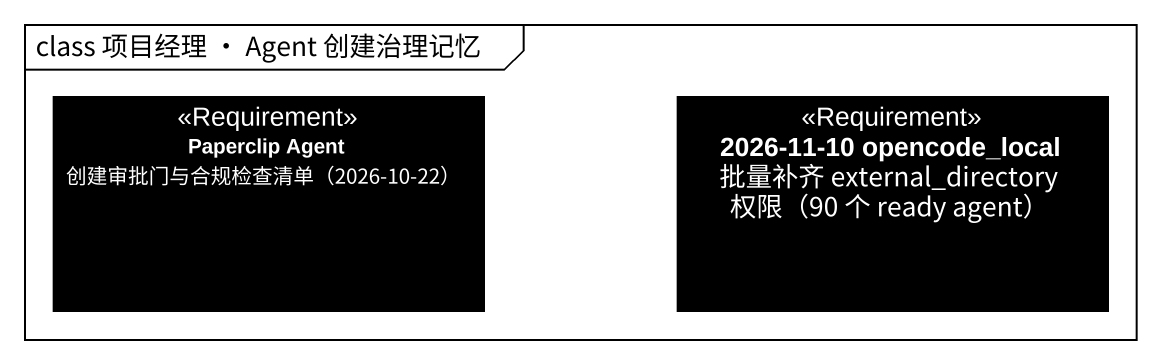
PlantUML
@startuml
mainframe class 项目经理 · Agent 创建治理记忆
hide circle
hide empty members
class "Paperclip Agent 创建审批门与合规检查清单（2026-10-22）" as Paperclip_Agent <<Requirement>> #000000
class "2026-11-10 opencode_local 批量补齐 external_directory 权限（90 个 ready agent）" as c2026_11_10_opencode_local <<Requirement>> #000000
@enduml
